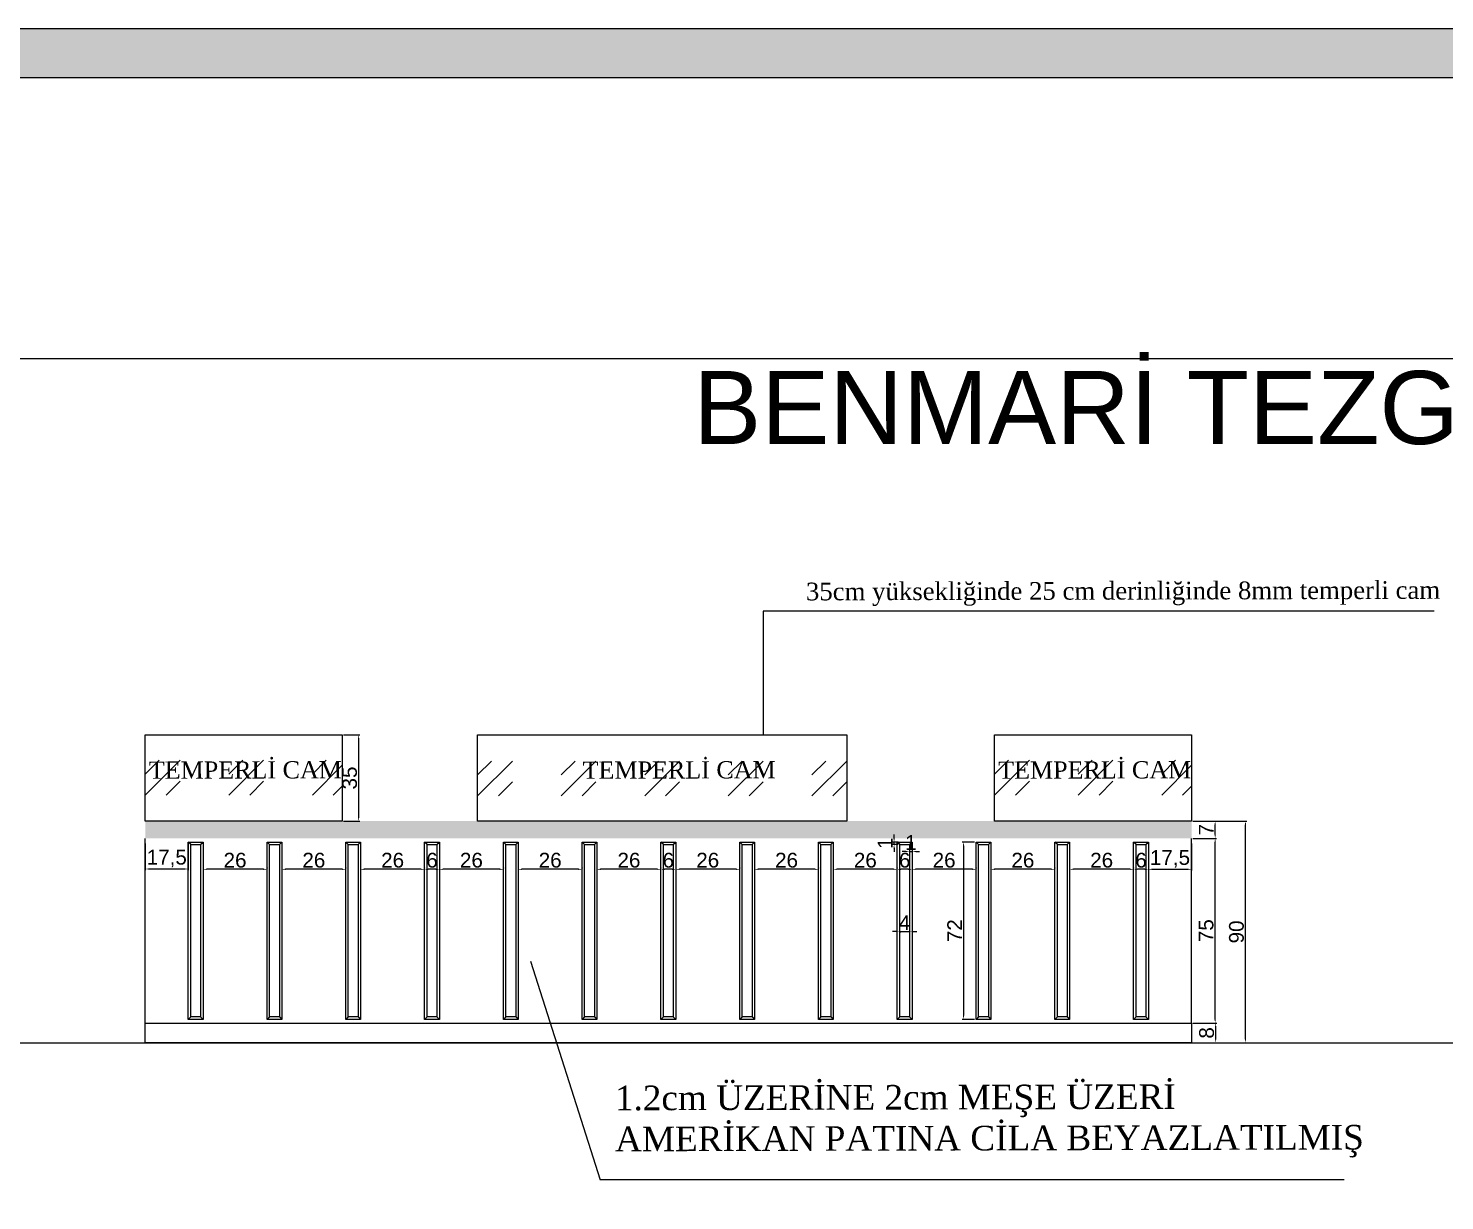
# Model space of a CAD drawing. Header units: millimetres. Extents: x 1287 to 21021, y -1522 to 4173.
# Drawn here: x 4651 to 5227, y 3584 to 4060 of the extents above; entities that cross this region are included whole.
import ezdxf

# ---------------------------------------------------------------- set-up
doc = ezdxf.new("R2010")
doc.units = ezdxf.units.MM
doc.layers.add('LAMBRİ', color=105, linetype='Continuous', lineweight=25)
doc.layers.add('ÖLÇÜ', color=40, linetype='Continuous', lineweight=5)
doc.layers.add('YAZI', color=7, linetype='Continuous', lineweight=20, true_color=0xd27070)
doc.layers.add('Yazı', color=7, linetype='Continuous')
doc.styles.add('OLCU', font='arial.ttf')
doc.styles.get("Standard").update_dxf_attribs({"font": 'arial.ttf'})
doc.dimstyles.new('ISO-25', dxfattribs={"dimtxt": 2.5, "dimasz": 2.5, "dimexe": 1.25, "dimexo": 0.625, "dimtad": 1, "dimtxsty": 'Standard', "dimcen": 2.5, "dimadec": 0, "dimazin": 0, "dimtfac": 1, "dimtmove": 0, "dimatfit": 3, "dimfxl": 1, "dimarcsym": 0})

# ---------------------------------------------------------------- blocks, each defined once
blk = doc.blocks.new('A$C3C30A8A4')
at = {"layer": 'LAMBRİ', "lineweight": 5}
for p, q in [((1, 71), (0, 72)), ((5, 71), (6, 72)), ((1, 1), (0, 0)), ((5, 1), (6, 0))]:
    blk.add_line(p, q, dxfattribs=at)
for points in [[(0, 72), (6, 72), (6, 0), (0, 0)], [(1, 71), (5, 71), (5, 1), (1, 1)]]:
    blk.add_lwpolyline(points, close=True, dxfattribs=at)
blk = doc.blocks.new('*D295')
at = {"layer": 'Defpoints', "color": 0, "transparency": 16777216}
for p in [(5100.46, 3718.18), (5100.46, 3718.18), (5106.46, 3718.18)]:
    blk.add_point(p, dxfattribs=at)
at = {"layer": 'ÖLÇÜ', "color": 0, "lineweight": -2, "transparency": 16777216}
for p, q in [((5100.46, 3718.78), (5100.46, 3718.68)), ((5104.96, 3718.18), (5101.96, 3718.18)), ((5106.46, 3718.78), (5106.46, 3718.68))]:
    blk.add_line(p, q, dxfattribs=at)
at = {"layer": 'ÖLÇÜ', "color": 0, "transparency": 16777216}
for points in [[(5101.96, 3718.43), (5101.96, 3717.93), (5100.46, 3718.18)], [(5104.96, 3718.43), (5104.96, 3717.93), (5106.46, 3718.18)]]:
    blk.add_solid(points, dxfattribs=at)
at = {"layer": 'ÖLÇÜ', "color": 0, "lineweight": 0, "transparency": 16777216, "insert": (5103.46, 3721.84), "char_height": 6, "attachment_point": 5}
blk.add_mtext('6', dxfattribs=at)
blk = doc.blocks.new('*D296')
at = {"layer": 'Defpoints', "color": 0, "transparency": 16777216}
for p in [(5074.46, 3718.18), (5074.46, 3718.18), (5100.46, 3718.18)]:
    blk.add_point(p, dxfattribs=at)
at = {"layer": 'ÖLÇÜ', "color": 0, "lineweight": -2, "transparency": 16777216}
for p, q in [((5074.46, 3718.78), (5074.46, 3718.68)), ((5098.96, 3718.18), (5075.96, 3718.18)), ((5100.46, 3718.78), (5100.46, 3718.68))]:
    blk.add_line(p, q, dxfattribs=at)
at = {"layer": 'ÖLÇÜ', "color": 0, "transparency": 16777216}
for points in [[(5075.96, 3718.43), (5075.96, 3717.93), (5074.46, 3718.18)], [(5098.96, 3718.43), (5098.96, 3717.93), (5100.46, 3718.18)]]:
    blk.add_solid(points, dxfattribs=at)
at = {"layer": 'ÖLÇÜ', "color": 0, "lineweight": 0, "transparency": 16777216, "insert": (5087.46, 3721.84), "char_height": 6, "attachment_point": 5}
blk.add_mtext('26', dxfattribs=at)
blk = doc.blocks.new('*D297')
at = {"layer": 'Defpoints', "color": 0, "transparency": 16777216}
for p in [(5042.46, 3718.18), (5042.46, 3718.18), (5068.46, 3718.18)]:
    blk.add_point(p, dxfattribs=at)
at = {"layer": 'ÖLÇÜ', "color": 0, "lineweight": -2, "transparency": 16777216}
for p, q in [((5042.46, 3718.78), (5042.46, 3718.68)), ((5066.96, 3718.18), (5043.96, 3718.18)), ((5068.46, 3718.78), (5068.46, 3718.68))]:
    blk.add_line(p, q, dxfattribs=at)
at = {"layer": 'ÖLÇÜ', "color": 0, "transparency": 16777216}
for points in [[(5043.96, 3718.43), (5043.96, 3717.93), (5042.46, 3718.18)], [(5066.96, 3718.43), (5066.96, 3717.93), (5068.46, 3718.18)]]:
    blk.add_solid(points, dxfattribs=at)
at = {"layer": 'ÖLÇÜ', "color": 0, "lineweight": 0, "transparency": 16777216, "insert": (5055.46, 3721.84), "char_height": 6, "attachment_point": 5}
blk.add_mtext('26', dxfattribs=at)
blk = doc.blocks.new('*D298')
at = {"layer": 'Defpoints', "color": 0, "transparency": 16777216}
for p in [(5010.45, 3718.18), (5010.45, 3718.18), (5036.46, 3718.18)]:
    blk.add_point(p, dxfattribs=at)
at = {"layer": 'ÖLÇÜ', "color": 0, "lineweight": -2, "transparency": 16777216}
for p, q in [((5010.45, 3718.78), (5010.45, 3718.68)), ((5034.96, 3718.18), (5011.95, 3718.18)), ((5036.46, 3718.78), (5036.46, 3718.68))]:
    blk.add_line(p, q, dxfattribs=at)
at = {"layer": 'ÖLÇÜ', "color": 0, "transparency": 16777216}
for points in [[(5011.95, 3718.43), (5011.95, 3717.93), (5010.45, 3718.18)], [(5034.96, 3718.43), (5034.96, 3717.93), (5036.46, 3718.18)]]:
    blk.add_solid(points, dxfattribs=at)
at = {"layer": 'ÖLÇÜ', "color": 0, "lineweight": 0, "transparency": 16777216, "insert": (5023.46, 3721.84), "char_height": 6, "attachment_point": 5}
blk.add_mtext('26', dxfattribs=at)
blk = doc.blocks.new('*D299')
at = {"layer": 'Defpoints', "color": 0, "transparency": 16777216}
for p in [(5004.45, 3718.18), (5004.45, 3718.18), (5010.45, 3718.18)]:
    blk.add_point(p, dxfattribs=at)
at = {"layer": 'ÖLÇÜ', "color": 0, "lineweight": -2, "transparency": 16777216}
for p, q in [((5004.45, 3718.78), (5004.45, 3718.68)), ((5008.95, 3718.18), (5005.95, 3718.18)), ((5010.45, 3718.78), (5010.45, 3718.68))]:
    blk.add_line(p, q, dxfattribs=at)
at = {"layer": 'ÖLÇÜ', "color": 0, "transparency": 16777216}
for points in [[(5005.95, 3718.43), (5005.95, 3717.93), (5004.45, 3718.18)], [(5008.95, 3718.43), (5008.95, 3717.93), (5010.45, 3718.18)]]:
    blk.add_solid(points, dxfattribs=at)
at = {"layer": 'ÖLÇÜ', "color": 0, "lineweight": 0, "transparency": 16777216, "insert": (5007.45, 3721.84), "char_height": 6, "attachment_point": 5}
blk.add_mtext('6', dxfattribs=at)
blk = doc.blocks.new('*D300')
at = {"layer": 'Defpoints', "color": 0, "transparency": 16777216}
for p in [(4978.46, 3718.18), (4978.46, 3718.18), (5004.45, 3718.18)]:
    blk.add_point(p, dxfattribs=at)
at = {"layer": 'ÖLÇÜ', "color": 0, "lineweight": -2, "transparency": 16777216}
for p, q in [((4978.46, 3718.78), (4978.46, 3718.68)), ((5002.95, 3718.18), (4979.96, 3718.18)), ((5004.45, 3718.78), (5004.45, 3718.68))]:
    blk.add_line(p, q, dxfattribs=at)
at = {"layer": 'ÖLÇÜ', "color": 0, "transparency": 16777216}
for points in [[(4979.96, 3718.43), (4979.96, 3717.93), (4978.46, 3718.18)], [(5002.95, 3718.43), (5002.95, 3717.93), (5004.45, 3718.18)]]:
    blk.add_solid(points, dxfattribs=at)
at = {"layer": 'ÖLÇÜ', "color": 0, "lineweight": 0, "transparency": 16777216, "insert": (4991.46, 3721.84), "char_height": 6, "attachment_point": 5}
blk.add_mtext('26', dxfattribs=at)
blk = doc.blocks.new('*D301')
at = {"layer": 'Defpoints', "color": 0, "transparency": 16777216}
for p in [(4946.46, 3718.18), (4946.46, 3718.18), (4972.46, 3718.18)]:
    blk.add_point(p, dxfattribs=at)
at = {"layer": 'ÖLÇÜ', "color": 0, "lineweight": -2, "transparency": 16777216}
for p, q in [((4946.46, 3718.78), (4946.46, 3718.68)), ((4970.96, 3718.18), (4947.96, 3718.18)), ((4972.46, 3718.78), (4972.46, 3718.68))]:
    blk.add_line(p, q, dxfattribs=at)
at = {"layer": 'ÖLÇÜ', "color": 0, "transparency": 16777216}
for points in [[(4947.96, 3718.43), (4947.96, 3717.93), (4946.46, 3718.18)], [(4970.96, 3718.43), (4970.96, 3717.93), (4972.46, 3718.18)]]:
    blk.add_solid(points, dxfattribs=at)
at = {"layer": 'ÖLÇÜ', "color": 0, "lineweight": 0, "transparency": 16777216, "insert": (4959.46, 3721.84), "char_height": 6, "attachment_point": 5}
blk.add_mtext('26', dxfattribs=at)
blk = doc.blocks.new('*D302')
at = {"layer": 'Defpoints', "color": 0, "transparency": 16777216}
for p in [(4914.45, 3718.18), (4914.45, 3718.18), (4940.46, 3718.18)]:
    blk.add_point(p, dxfattribs=at)
at = {"layer": 'ÖLÇÜ', "color": 0, "lineweight": -2, "transparency": 16777216}
for p, q in [((4914.45, 3718.78), (4914.45, 3718.68)), ((4938.96, 3718.18), (4915.95, 3718.18)), ((4940.46, 3718.78), (4940.46, 3718.68))]:
    blk.add_line(p, q, dxfattribs=at)
at = {"layer": 'ÖLÇÜ', "color": 0, "transparency": 16777216}
for points in [[(4915.95, 3718.43), (4915.95, 3717.93), (4914.45, 3718.18)], [(4938.96, 3718.43), (4938.96, 3717.93), (4940.46, 3718.18)]]:
    blk.add_solid(points, dxfattribs=at)
at = {"layer": 'ÖLÇÜ', "color": 0, "lineweight": 0, "transparency": 16777216, "insert": (4927.45, 3721.84), "char_height": 6, "attachment_point": 5}
blk.add_mtext('26', dxfattribs=at)
blk = doc.blocks.new('*D303')
at = {"layer": 'Defpoints', "color": 0, "transparency": 16777216}
for p in [(4908.45, 3718.18), (4908.45, 3718.18), (4914.45, 3718.18)]:
    blk.add_point(p, dxfattribs=at)
at = {"layer": 'ÖLÇÜ', "color": 0, "lineweight": -2, "transparency": 16777216}
for p, q in [((4908.45, 3718.78), (4908.45, 3718.68)), ((4912.95, 3718.18), (4909.95, 3718.18)), ((4914.45, 3718.78), (4914.45, 3718.68))]:
    blk.add_line(p, q, dxfattribs=at)
at = {"layer": 'ÖLÇÜ', "color": 0, "transparency": 16777216}
for points in [[(4909.95, 3718.43), (4909.95, 3717.93), (4908.45, 3718.18)], [(4912.95, 3718.43), (4912.95, 3717.93), (4914.45, 3718.18)]]:
    blk.add_solid(points, dxfattribs=at)
at = {"layer": 'ÖLÇÜ', "color": 0, "lineweight": 0, "transparency": 16777216, "insert": (4911.45, 3721.84), "char_height": 6, "attachment_point": 5}
blk.add_mtext('6', dxfattribs=at)
blk = doc.blocks.new('*D304')
at = {"layer": 'Defpoints', "color": 0, "transparency": 16777216}
for p in [(4882.45, 3718.18), (4882.45, 3718.18), (4908.45, 3718.18)]:
    blk.add_point(p, dxfattribs=at)
at = {"layer": 'ÖLÇÜ', "color": 0, "lineweight": -2, "transparency": 16777216}
for p, q in [((4882.45, 3718.78), (4882.45, 3718.68)), ((4906.95, 3718.18), (4883.95, 3718.18)), ((4908.45, 3718.78), (4908.45, 3718.68))]:
    blk.add_line(p, q, dxfattribs=at)
at = {"layer": 'ÖLÇÜ', "color": 0, "transparency": 16777216}
for points in [[(4883.95, 3718.43), (4883.95, 3717.93), (4882.45, 3718.18)], [(4906.95, 3718.43), (4906.95, 3717.93), (4908.45, 3718.18)]]:
    blk.add_solid(points, dxfattribs=at)
at = {"layer": 'ÖLÇÜ', "color": 0, "lineweight": 0, "transparency": 16777216, "insert": (4895.45, 3721.84), "char_height": 6, "attachment_point": 5}
blk.add_mtext('26', dxfattribs=at)
blk = doc.blocks.new('*D305')
at = {"layer": 'Defpoints', "color": 0, "transparency": 16777216}
for p in [(4850.45, 3718.18), (4850.45, 3718.18), (4876.45, 3718.18)]:
    blk.add_point(p, dxfattribs=at)
at = {"layer": 'ÖLÇÜ', "color": 0, "lineweight": -2, "transparency": 16777216}
for p, q in [((4850.45, 3718.78), (4850.45, 3718.68)), ((4874.95, 3718.18), (4851.95, 3718.18)), ((4876.45, 3718.78), (4876.45, 3718.68))]:
    blk.add_line(p, q, dxfattribs=at)
at = {"layer": 'ÖLÇÜ', "color": 0, "transparency": 16777216}
for points in [[(4851.95, 3718.43), (4851.95, 3717.93), (4850.45, 3718.18)], [(4874.95, 3718.43), (4874.95, 3717.93), (4876.45, 3718.18)]]:
    blk.add_solid(points, dxfattribs=at)
at = {"layer": 'ÖLÇÜ', "color": 0, "lineweight": 0, "transparency": 16777216, "insert": (4863.45, 3721.84), "char_height": 6, "attachment_point": 5}
blk.add_mtext('26', dxfattribs=at)
blk = doc.blocks.new('*D306')
at = {"layer": 'Defpoints', "color": 0, "transparency": 16777216}
for p in [(4818.45, 3718.18), (4818.45, 3718.18), (4844.45, 3718.18)]:
    blk.add_point(p, dxfattribs=at)
at = {"layer": 'ÖLÇÜ', "color": 0, "lineweight": -2, "transparency": 16777216}
for p, q in [((4818.45, 3718.78), (4818.45, 3718.68)), ((4842.95, 3718.18), (4819.95, 3718.18)), ((4844.45, 3718.78), (4844.45, 3718.68))]:
    blk.add_line(p, q, dxfattribs=at)
at = {"layer": 'ÖLÇÜ', "color": 0, "transparency": 16777216}
for points in [[(4819.95, 3718.43), (4819.95, 3717.93), (4818.45, 3718.18)], [(4842.95, 3718.43), (4842.95, 3717.93), (4844.45, 3718.18)]]:
    blk.add_solid(points, dxfattribs=at)
at = {"layer": 'ÖLÇÜ', "color": 0, "lineweight": 0, "transparency": 16777216, "insert": (4831.45, 3721.84), "char_height": 6, "attachment_point": 5}
blk.add_mtext('26', dxfattribs=at)
blk = doc.blocks.new('*D307')
at = {"layer": 'Defpoints', "color": 0, "transparency": 16777216}
for p in [(4812.45, 3718.18), (4812.45, 3718.18), (4818.45, 3718.18)]:
    blk.add_point(p, dxfattribs=at)
at = {"layer": 'ÖLÇÜ', "color": 0, "lineweight": -2, "transparency": 16777216}
for p, q in [((4812.45, 3718.78), (4812.45, 3718.68)), ((4816.95, 3718.18), (4813.95, 3718.18)), ((4818.45, 3718.78), (4818.45, 3718.68))]:
    blk.add_line(p, q, dxfattribs=at)
at = {"layer": 'ÖLÇÜ', "color": 0, "transparency": 16777216}
for points in [[(4813.95, 3718.43), (4813.95, 3717.93), (4812.45, 3718.18)], [(4816.95, 3718.43), (4816.95, 3717.93), (4818.45, 3718.18)]]:
    blk.add_solid(points, dxfattribs=at)
at = {"layer": 'ÖLÇÜ', "color": 0, "lineweight": 0, "transparency": 16777216, "insert": (4815.45, 3721.84), "char_height": 6, "attachment_point": 5}
blk.add_mtext('6', dxfattribs=at)
blk = doc.blocks.new('*D308')
at = {"layer": 'Defpoints', "color": 0, "transparency": 16777216}
for p in [(4786.45, 3718.18), (4786.45, 3718.18), (4812.45, 3718.18)]:
    blk.add_point(p, dxfattribs=at)
at = {"layer": 'ÖLÇÜ', "color": 0, "lineweight": -2, "transparency": 16777216}
for p, q in [((4786.45, 3718.78), (4786.45, 3718.68)), ((4810.95, 3718.18), (4787.95, 3718.18)), ((4812.45, 3718.78), (4812.45, 3718.68))]:
    blk.add_line(p, q, dxfattribs=at)
at = {"layer": 'ÖLÇÜ', "color": 0, "transparency": 16777216}
for points in [[(4787.95, 3718.43), (4787.95, 3717.93), (4786.45, 3718.18)], [(4810.95, 3718.43), (4810.95, 3717.93), (4812.45, 3718.18)]]:
    blk.add_solid(points, dxfattribs=at)
at = {"layer": 'ÖLÇÜ', "color": 0, "lineweight": 0, "transparency": 16777216, "insert": (4799.45, 3721.84), "char_height": 6, "attachment_point": 5}
blk.add_mtext('26', dxfattribs=at)
blk = doc.blocks.new('*D309')
at = {"layer": 'Defpoints', "color": 0, "transparency": 16777216}
for p in [(4754.45, 3718.18), (4754.45, 3718.18), (4780.45, 3718.18)]:
    blk.add_point(p, dxfattribs=at)
at = {"layer": 'ÖLÇÜ', "color": 0, "lineweight": -2, "transparency": 16777216}
for p, q in [((4754.45, 3718.78), (4754.45, 3718.68)), ((4778.95, 3718.18), (4755.95, 3718.18)), ((4780.45, 3718.78), (4780.45, 3718.68))]:
    blk.add_line(p, q, dxfattribs=at)
at = {"layer": 'ÖLÇÜ', "color": 0, "transparency": 16777216}
for points in [[(4755.95, 3718.43), (4755.95, 3717.93), (4754.45, 3718.18)], [(4778.95, 3718.43), (4778.95, 3717.93), (4780.45, 3718.18)]]:
    blk.add_solid(points, dxfattribs=at)
at = {"layer": 'ÖLÇÜ', "color": 0, "lineweight": 0, "transparency": 16777216, "insert": (4767.45, 3721.84), "char_height": 6, "attachment_point": 5}
blk.add_mtext('26', dxfattribs=at)
blk = doc.blocks.new('*D310')
at = {"layer": 'Defpoints', "color": 0, "transparency": 16777216}
for p in [(4722.45, 3718.18), (4722.45, 3718.18), (4748.45, 3718.18)]:
    blk.add_point(p, dxfattribs=at)
at = {"layer": 'ÖLÇÜ', "color": 0, "lineweight": -2, "transparency": 16777216}
for p, q in [((4722.45, 3718.78), (4722.45, 3718.68)), ((4746.95, 3718.18), (4723.95, 3718.18)), ((4748.45, 3718.78), (4748.45, 3718.68))]:
    blk.add_line(p, q, dxfattribs=at)
at = {"layer": 'ÖLÇÜ', "color": 0, "transparency": 16777216}
for points in [[(4723.95, 3718.43), (4723.95, 3717.93), (4722.45, 3718.18)], [(4746.95, 3718.43), (4746.95, 3717.93), (4748.45, 3718.18)]]:
    blk.add_solid(points, dxfattribs=at)
at = {"layer": 'ÖLÇÜ', "color": 0, "lineweight": 0, "transparency": 16777216, "insert": (4735.45, 3721.84), "char_height": 6, "attachment_point": 5}
blk.add_mtext('26', dxfattribs=at)
blk = doc.blocks.new('*D311')
at = {"layer": 'Defpoints', "color": 0, "transparency": 16777216}
for p in [(5106.46, 3729.25), (5123.96, 3729.25), (5123.96, 3718.18)]:
    blk.add_point(p, dxfattribs=at)
at = {"layer": 'ÖLÇÜ', "color": 0, "lineweight": -2, "transparency": 16777216}
for p, q in [((5106.46, 3728.65), (5106.46, 3717.68)), ((5123.96, 3728.65), (5123.96, 3717.68)), ((5107.96, 3718.18), (5122.46, 3718.18))]:
    blk.add_line(p, q, dxfattribs=at)
at = {"layer": 'ÖLÇÜ', "color": 0, "transparency": 16777216}
for points in [[(5107.96, 3718.43), (5107.96, 3717.93), (5106.46, 3718.18)], [(5122.46, 3718.43), (5122.46, 3717.93), (5123.96, 3718.18)]]:
    blk.add_solid(points, dxfattribs=at)
at = {"layer": 'ÖLÇÜ', "color": 0, "lineweight": 0, "transparency": 16777216, "insert": (5115.21, 3722.41), "char_height": 6, "attachment_point": 5}
blk.add_mtext('17,5', dxfattribs=at)
blk = doc.blocks.new('*D312')
at = {"layer": 'Defpoints', "color": 0, "transparency": 16777216}
for p in [(4698.96, 3729.25), (4716.45, 3729.25), (4698.96, 3718.3)]:
    blk.add_point(p, dxfattribs=at)
at = {"layer": 'ÖLÇÜ', "color": 0, "lineweight": -2, "transparency": 16777216}
for p, q in [((4698.96, 3728.65), (4698.96, 3717.8)), ((4716.45, 3728.65), (4716.45, 3717.8)), ((4714.95, 3718.3), (4700.46, 3718.3))]:
    blk.add_line(p, q, dxfattribs=at)
at = {"layer": 'ÖLÇÜ', "color": 0, "transparency": 16777216}
for points in [[(4700.46, 3718.55), (4700.46, 3718.05), (4698.96, 3718.3)], [(4714.95, 3718.55), (4714.95, 3718.05), (4716.45, 3718.3)]]:
    blk.add_solid(points, dxfattribs=at)
at = {"layer": 'ÖLÇÜ', "color": 0, "lineweight": 0, "transparency": 16777216, "insert": (4707.7, 3722.54), "char_height": 6, "attachment_point": 5}
blk.add_mtext('17,5', dxfattribs=at)
blk = doc.blocks.new('*D294')
at = {"layer": 'Defpoints', "color": 0, "transparency": 16777216}
for p in [(4778.96, 3772.75), (4778.96, 3737.75), (4785.65, 3737.75)]:
    blk.add_point(p, dxfattribs=at)
at = {"layer": 'ÖLÇÜ', "color": 0, "lineweight": -2, "transparency": 16777216}
for p, q in [((4779.56, 3772.75), (4786.15, 3772.75)), ((4785.65, 3771.25), (4785.65, 3739.25)), ((4779.56, 3737.75), (4786.15, 3737.75))]:
    blk.add_line(p, q, dxfattribs=at)
at = {"layer": 'ÖLÇÜ', "color": 0, "transparency": 16777216}
for points in [[(4785.4, 3771.25), (4785.9, 3771.25), (4785.65, 3772.75)], [(4785.4, 3739.25), (4785.9, 3739.25), (4785.65, 3737.75)]]:
    blk.add_solid(points, dxfattribs=at)
at = {"layer": 'ÖLÇÜ', "color": 0, "lineweight": 0, "transparency": 16777216, "insert": (4781.99, 3755.25), "char_height": 6, "attachment_point": 5, "rotation": 90}
blk.add_mtext('35', dxfattribs=at)
blk = doc.blocks.new('*D314')
at = {"layer": 'Defpoints', "color": 0, "transparency": 16777216}
for p in [(5005.45, 3693.25), (5009.45, 3693.25), (5009.45, 3692.92)]:
    blk.add_point(p, dxfattribs=at)
at = {"layer": 'ÖLÇÜ', "color": 0, "lineweight": -2, "transparency": 16777216}
for p, q in [((5003.95, 3692.92), (5002.45, 3692.92)), ((5005.45, 3692.92), (5009.45, 3692.92)), ((5005.45, 3692.65), (5005.45, 3692.42)), ((5009.45, 3692.65), (5009.45, 3692.42)), ((5010.95, 3692.92), (5012.45, 3692.92))]:
    blk.add_line(p, q, dxfattribs=at)
at = {"layer": 'ÖLÇÜ', "color": 0, "transparency": 16777216}
for points in [[(5003.95, 3693.17), (5003.95, 3692.67), (5005.45, 3692.92)], [(5010.95, 3693.17), (5010.95, 3692.67), (5009.45, 3692.92)]]:
    blk.add_solid(points, dxfattribs=at)
at = {"layer": 'ÖLÇÜ', "color": 0, "lineweight": 0, "transparency": 16777216, "insert": (5007.45, 3696.55), "char_height": 6, "attachment_point": 5}
blk.add_mtext('4', dxfattribs=at)
blk = doc.blocks.new('*D315')
at = {"layer": 'Defpoints', "color": 0, "transparency": 16777216}
for p in [(5003.14, 3729.25), (5005.45, 3729.25), (5005.45, 3728.25)]:
    blk.add_point(p, dxfattribs=at)
at = {"layer": 'ÖLÇÜ', "color": 0, "lineweight": -2, "transparency": 16777216}
for p, q in [((5004.85, 3729.25), (5002.64, 3729.25)), ((5004.85, 3728.25), (5002.64, 3728.25)), ((5003.14, 3730.75), (5003.14, 3732.25)), ((5003.14, 3728.25), (5003.14, 3729.25)), ((5003.14, 3726.75), (5003.14, 3725.25))]:
    blk.add_line(p, q, dxfattribs=at)
at = {"layer": 'ÖLÇÜ', "color": 0, "transparency": 16777216}
for points in [[(5002.89, 3730.75), (5003.39, 3730.75), (5003.14, 3729.25)], [(5002.89, 3726.75), (5003.39, 3726.75), (5003.14, 3728.25)]]:
    blk.add_solid(points, dxfattribs=at)
at = {"layer": 'ÖLÇÜ', "color": 0, "lineweight": 0, "transparency": 16777216, "insert": (4999.51, 3728.75), "char_height": 6, "attachment_point": 5, "rotation": 90}
blk.add_mtext('1', dxfattribs=at)
blk = doc.blocks.new('*D316')
at = {"layer": 'Defpoints', "color": 0, "transparency": 16777216}
for p in [(5009.45, 3728.25), (5010.45, 3728.25), (5010.45, 3725.44)]:
    blk.add_point(p, dxfattribs=at)
at = {"layer": 'ÖLÇÜ', "color": 0, "lineweight": -2, "transparency": 16777216}
for p, q in [((5007.95, 3725.44), (5006.45, 3725.44)), ((5009.45, 3727.65), (5009.45, 3724.94)), ((5009.45, 3725.44), (5010.45, 3725.44)), ((5010.45, 3727.65), (5010.45, 3724.94)), ((5011.95, 3725.44), (5013.45, 3725.44))]:
    blk.add_line(p, q, dxfattribs=at)
at = {"layer": 'ÖLÇÜ', "color": 0, "transparency": 16777216}
for points in [[(5007.95, 3725.69), (5007.95, 3725.19), (5009.45, 3725.44)], [(5011.95, 3725.69), (5011.95, 3725.19), (5010.45, 3725.44)]]:
    blk.add_solid(points, dxfattribs=at)
at = {"layer": 'ÖLÇÜ', "color": 0, "lineweight": 0, "transparency": 16777216, "insert": (5009.95, 3729.07), "char_height": 6, "attachment_point": 5}
blk.add_mtext('1', dxfattribs=at)
blk = doc.blocks.new('*D317')
at = {"layer": 'Defpoints', "color": 0, "transparency": 16777216}
for p in [(5036.46, 3729.25), (5031.36, 3657.25), (5036.46, 3657.25)]:
    blk.add_point(p, dxfattribs=at)
at = {"layer": 'ÖLÇÜ', "color": 0, "lineweight": -2, "transparency": 16777216}
for p, q in [((5035.86, 3729.25), (5030.86, 3729.25)), ((5031.36, 3727.75), (5031.36, 3658.75)), ((5035.86, 3657.25), (5030.86, 3657.25))]:
    blk.add_line(p, q, dxfattribs=at)
at = {"layer": 'ÖLÇÜ', "color": 0, "transparency": 16777216}
for points in [[(5031.11, 3727.75), (5031.61, 3727.75), (5031.36, 3729.25)], [(5031.11, 3658.75), (5031.61, 3658.75), (5031.36, 3657.25)]]:
    blk.add_solid(points, dxfattribs=at)
at = {"layer": 'ÖLÇÜ', "color": 0, "lineweight": 0, "transparency": 16777216, "insert": (5027.74, 3693.25), "char_height": 6, "attachment_point": 5, "rotation": 90}
blk.add_mtext('72', dxfattribs=at)
blk = doc.blocks.new('*D318')
at = {"layer": 'Defpoints', "color": 0, "transparency": 16777216}
for p in [(5123.96, 3737.75), (5133.56, 3737.75), (5123.96, 3730.75)]:
    blk.add_point(p, dxfattribs=at)
at = {"layer": 'ÖLÇÜ', "color": 0, "lineweight": -2, "transparency": 16777216}
for p, q in [((5124.56, 3737.75), (5134.06, 3737.75)), ((5133.56, 3732.25), (5133.56, 3736.25)), ((5124.56, 3730.75), (5134.06, 3730.75))]:
    blk.add_line(p, q, dxfattribs=at)
at = {"layer": 'ÖLÇÜ', "color": 0, "transparency": 16777216}
for points in [[(5133.31, 3736.25), (5133.81, 3736.25), (5133.56, 3737.75)], [(5133.31, 3732.25), (5133.81, 3732.25), (5133.56, 3730.75)]]:
    blk.add_solid(points, dxfattribs=at)
at = {"layer": 'ÖLÇÜ', "color": 0, "lineweight": 0, "transparency": 16777216, "insert": (5129.94, 3734.25), "char_height": 6, "attachment_point": 5, "rotation": 90}
blk.add_mtext('7', dxfattribs=at)
blk = doc.blocks.new('*D319')
at = {"layer": 'Defpoints', "color": 0, "transparency": 16777216}
for p in [(5123.96, 3730.75), (5133.56, 3730.75), (5123.96, 3655.75)]:
    blk.add_point(p, dxfattribs=at)
at = {"layer": 'ÖLÇÜ', "color": 0, "lineweight": -2, "transparency": 16777216}
for p, q in [((5124.56, 3730.75), (5134.06, 3730.75)), ((5133.56, 3657.25), (5133.56, 3729.25)), ((5124.56, 3655.75), (5134.06, 3655.75))]:
    blk.add_line(p, q, dxfattribs=at)
at = {"layer": 'ÖLÇÜ', "color": 0, "transparency": 16777216}
for points in [[(5133.31, 3729.25), (5133.81, 3729.25), (5133.56, 3730.75)], [(5133.31, 3657.25), (5133.81, 3657.25), (5133.56, 3655.75)]]:
    blk.add_solid(points, dxfattribs=at)
at = {"layer": 'ÖLÇÜ', "color": 0, "lineweight": 0, "transparency": 16777216, "insert": (5129.89, 3693.25), "char_height": 6, "attachment_point": 5, "rotation": 90}
blk.add_mtext('75', dxfattribs=at)
blk = doc.blocks.new('*D320')
at = {"layer": 'Defpoints', "color": 0, "transparency": 16777216}
for p in [(5123.96, 3655.75), (5133.77, 3655.75), (5123.96, 3647.75)]:
    blk.add_point(p, dxfattribs=at)
at = {"layer": 'ÖLÇÜ', "color": 0, "lineweight": -2, "transparency": 16777216}
for p, q in [((5124.56, 3655.75), (5134.27, 3655.75)), ((5133.77, 3649.25), (5133.77, 3654.25)), ((5124.56, 3647.75), (5134.27, 3647.75))]:
    blk.add_line(p, q, dxfattribs=at)
at = {"layer": 'ÖLÇÜ', "color": 0, "transparency": 16777216}
for points in [[(5133.52, 3654.25), (5134.02, 3654.25), (5133.77, 3655.75)], [(5133.52, 3649.25), (5134.02, 3649.25), (5133.77, 3647.75)]]:
    blk.add_solid(points, dxfattribs=at)
at = {"layer": 'ÖLÇÜ', "color": 0, "lineweight": 0, "transparency": 16777216, "insert": (5130.1, 3651.75), "char_height": 6, "attachment_point": 5, "rotation": 90}
blk.add_mtext('8', dxfattribs=at)
blk = doc.blocks.new('*D321')
at = {"layer": 'Defpoints', "color": 0, "transparency": 16777216}
for p in [(5123.96, 3737.75), (5145.89, 3737.75), (5123.96, 3647.75)]:
    blk.add_point(p, dxfattribs=at)
at = {"layer": 'ÖLÇÜ', "color": 0, "lineweight": -2, "transparency": 16777216}
for p, q in [((5124.56, 3737.75), (5146.39, 3737.75)), ((5145.89, 3649.25), (5145.89, 3736.25)), ((5124.56, 3647.75), (5146.39, 3647.75))]:
    blk.add_line(p, q, dxfattribs=at)
at = {"layer": 'ÖLÇÜ', "color": 0, "transparency": 16777216}
for points in [[(5145.64, 3736.25), (5146.14, 3736.25), (5145.89, 3737.75)], [(5145.64, 3649.25), (5146.14, 3649.25), (5145.89, 3647.75)]]:
    blk.add_solid(points, dxfattribs=at)
at = {"layer": 'ÖLÇÜ', "color": 0, "lineweight": 0, "transparency": 16777216, "insert": (5142.23, 3692.75), "char_height": 6, "attachment_point": 5, "rotation": 90}
blk.add_mtext('90', dxfattribs=at)

msp = doc.modelspace()

# ---------------------------------------------------------------- hatches: boundary and pattern name
h = msp.add_hatch(color=256)
h.dxf.hatch_style = 1
h.paths.add_polyline_path([(5942.638, 584.53), (5942.638, 4059.675), (1286.5, 4059.675), (1286.5, 584.53)])
h.paths.add_polyline_path([(1306.5, 604.53), (1306.5, 4039.675), (5922.638, 4039.675), (5922.638, 604.53)], flags=16)
h.paths.add_polyline_path([(1863.755, 778.27), (1864.529, 3865.935), (1879.919, 3865.935), (1879.145, 778.27)], flags=0)
h.paths.add_polyline_path([(1359.5, 1487.424), (1359.498, 1502.885), (1812.22, 1502.885), (1812.22, 1487.495)], flags=0)
h.paths.add_polyline_path([(1424.14, 1558.408), (1424.14, 1881.292), (1527.463, 1881.292), (1527.463, 1558.408)], flags=0)
h.paths.add_polyline_path([(1415.53, 1891.8), (1381.089, 1891.8), (1398.31, 1921.935)], flags=0)
h.paths.add_polyline_path([(1359.498, 1969.703), (1359.5, 1985.164), (1812.22, 1985.093), (1812.22, 1969.703)], flags=0)
h.paths.add_polyline_path([(1359.383, 2302.178), (1359.386, 2317.639), (1812.106, 2317.568), (1812.106, 2302.178)], flags=0)
h.paths.add_polyline_path([(1359.419, 2537.898), (1359.421, 2553.359), (1812.141, 2553.288), (1812.141, 2537.898)], flags=0)
h.paths.add_polyline_path([(1359.454, 2763.088), (1359.456, 2778.549), (1812.176, 2778.478), (1812.176, 2763.088)], flags=0)
h.paths.add_polyline_path([(1359.498, 2988.278), (1359.5, 3003.739), (1812.22, 3003.668), (1812.22, 2988.278)], flags=0)
h.paths.add_polyline_path([(1359.498, 3269.753), (1359.5, 3285.214), (1812.22, 3285.143), (1812.22, 3269.753)], flags=0)
h.paths.add_polyline_path([(1359.498, 3569.858), (1359.5, 3585.319), (1812.22, 3585.248), (1812.22, 3569.858)], flags=0)
h.paths.add_polyline_path([(1354.825, 797.747), (1849.942, 797.747), (1849.942, 1365.654), (1354.825, 1365.654)], flags=8)
h.paths.add_polyline_path([(1376.632, 1385.998), (1498.599, 1385.998), (1498.599, 1444.419), (1376.632, 1444.419)], flags=8)
h.paths.add_polyline_path([(1426.929, 2022.407), (1763.728, 2022.407), (1763.728, 2188.461), (1426.929, 2188.461)], flags=8)
h.paths.add_polyline_path([(1376.755, 3510.142), (1630.784, 3510.142), (1630.784, 3568.563), (1376.755, 3568.563)], flags=8)
h.paths.add_polyline_path([(1533.884, 1885.056), (1656.424, 1885.056), (1656.424, 1922.23), (1533.884, 1922.23)], flags=8)
h.paths.add_polyline_path([(1440.205, 1884.623), (1513.108, 1884.623), (1513.108, 1921.797), (1440.205, 1921.797)], flags=8)
h.paths.add_polyline_path([(1563.537, 3656.935), (1855.678, 3656.935), (1855.678, 3704.668), (1563.537, 3704.668)], flags=8)
h = msp.add_hatch()
h.set_pattern_fill('GOST_GLASS', color=256, scale=4)
h.set_pattern_definition([(45, (4698.955, 3782.242), (33.941, -4e-15), [20, -28]), (45, (4707.44, 3782.242), (33.941, -4e-15), [8, -40]), (45, (4698.955, 3790.727), (33.941, -4e-15), [8, -40])])
h.paths.add_polyline_path([(4778.955, 3782.242), (4698.955, 3782.242), (4698.955, 3747.242), (4778.955, 3747.242)])
h = msp.add_hatch()
h.set_pattern_fill('GOST_GLASS', color=256, scale=4)
h.set_pattern_definition([(45, (4833.955, 3781.93), (33.941, -4e-15), [20, -28]), (45, (4842.44, 3781.93), (33.941, -4e-15), [8, -40]), (45, (4833.955, 3790.416), (33.941, -4e-15), [8, -40])])
h.paths.add_polyline_path([(4983.955, 3781.93), (4833.955, 3781.93), (4833.955, 3746.93), (4983.955, 3746.93)])
h = msp.add_hatch()
h.set_pattern_fill('GOST_GLASS', color=256, scale=4)
h.set_pattern_definition([(45, (5043.955, 3782.242), (33.941, -4e-15), [20, -28]), (45, (5052.44, 3782.242), (33.941, -4e-15), [8, -40]), (45, (5043.955, 3790.727), (33.941, -4e-15), [8, -40])])
h.paths.add_polyline_path([(5123.955, 3782.242), (5043.955, 3782.242), (5043.955, 3747.242), (5123.955, 3747.242)])
h = msp.add_hatch(color=9)
h.dxf.hatch_style = 1
h.paths.add_polyline_path([(5123.955, 3730.749), (5123.955, 3737.749), (4698.955, 3737.749), (4698.955, 3730.749)])

# ---------------------------------------------------------------- linework, layer by layer
for points in [[(5942.638, 584.53), (1286.5, 584.53), (1286.5, 4059.675), (5942.638, 4059.675)], [(5922.638, 604.53), (1306.5, 604.53), (1306.5, 4039.675), (5922.638, 4039.675)]]:
    msp.add_lwpolyline(points, close=True)
at = {"color": 1}
msp.add_lwpolyline([(5222.502, 3823.066), (4950.012, 3823.066)], dxfattribs=at)
for points in [[(4698.955, 3737.749), (4698.955, 3772.749), (4778.955, 3772.749), (4778.955, 3737.749), (4698.955, 3737.749)], [(4833.955, 3737.749), (4833.955, 3772.749), (4983.955, 3772.749), (4983.955, 3737.749), (4833.955, 3737.749)], [(5043.955, 3737.749), (5043.955, 3772.749), (5123.955, 3772.749), (5123.955, 3737.749), (5043.955, 3737.749)], [(4566.248, 3647.749), (5453.154, 3647.749)]]:
    msp.add_lwpolyline(points)
at = {"layer": 'LAMBRİ'}
for points in [[(4698.955, 3647.749), (4698.955, 3730.749)], [(5123.955, 3655.749), (5123.955, 3730.749)]]:
    msp.add_lwpolyline(points, dxfattribs=at)
at = {"layer": 'LAMBRİ', "lineweight": 9}
msp.add_lwpolyline([(4698.955, 3655.749), (5123.955, 3655.749), (5123.955, 3647.749), (4698.955, 3647.749)], close=True, dxfattribs=at)
at = {"layer": 'Yazı', "color": 1, "lineweight": 0}
for p in [(4855.517, 3680.876), (5186.019, 3592.068)]:
    msp.add_line(p, (4883.783, 3592.068), dxfattribs=at)
msp.add_lwpolyline([(4472.961, 3925.652), (5827.424, 3925.652), (5827.424, 3066.14), (4472.961, 3066.14)], close=True, dxfattribs=at)
msp.add_lwpolyline([(4950.012, 3823.066), (4950.012, 3772.749)], dxfattribs=at)

# ---------------------------------------------------------------- block references
at = {"layer": 'LAMBRİ'}
for p in [(4716.455, 3657.249), (4748.455, 3657.249), (4780.455, 3657.249), (4812.455, 3657.249), (4812.455, 3657.249), (4844.455, 3657.249), (4876.455, 3657.249), (4908.455, 3657.249), (4908.455, 3657.249), (4940.455, 3657.249), (4972.455, 3657.249), (5004.455, 3657.249), (5004.455, 3657.249), (5036.455, 3657.249), (5068.455, 3657.249), (5100.455, 3657.249)]:
    msp.add_blockref('A$C3C30A8A4', p, dxfattribs=at)

# ---------------------------------------------------------------- texts
at = {"layer": 'YAZI', "lineweight": 0, "insert": (4921.516, 3920.543), "char_height": 29.68743, "attachment_point": 1}
msp.add_mtext_dynamic_manual_height_columns('{\\fArial|b0|i0|c162|p34;BENMARİ TEZGAH DETAYI}', width=663.06495, gutter_width=1, heights=[0], dxfattribs=at)
at = {"layer": 'Yazı', "color": 1, "lineweight": 0}
note = msp.add_mtext_dynamic_manual_height_columns('{\\fTimes New Roman|b0|i0|c162|p18;\\C244;35cm yüksekliğinde 25 cm derinliğinde 8mm temperli cam\\P}', width=712.94007, gutter_width=54.485, heights=[11.534, 0], dxfattribs=dict(at, insert=(4967.337, 3834.585), char_height=7.2, attachment_point=1, rotation=0.142342, style='OLCU'))
at = {"layer": 'Yazı', "color": 1, "lineweight": 0, "attachment_point": 1, "rotation": 0.142342, "style": 'OLCU'}
for s, heights, insert, char_height in [('{\\fTimes New Roman|b0|i0|c0|p18;\\C244;\\c1973145;TEMPERLİ CAM}', [11.534], (4700.415, 3761.936), 7), ('{\\fTimes New Roman|b0|i0|c0|p18;\\C244;\\c1973145;TEMPERLİ CAM}', [11.534], (4876.615, 3761.936), 7), ('{\\fTimes New Roman|b0|i0|c0|p18;\\C244;\\c1973145;TEMPERLİ CAM}', [11.534], (5045.415, 3761.936), 7), ('{\\fTimes New Roman|b0|i0|c162|p18;\\C244;1.2cm ÜZERİNE 2cm MEŞE ÜZERİ \\PAMERİKAN PATINA CİLA BEYAZLATILMIŞ}', [250.973], (4889.742, 3630.319), 10)]:
    msp.add_mtext_dynamic_manual_height_columns(s, width=712.94007, gutter_width=54.485, heights=heights, dxfattribs=dict(at, insert=insert, char_height=char_height))

# ---------------------------------------------------------------- dimensions: what is measured, and where the dimension line sits
at = {"layer": 'ÖLÇÜ', "lineweight": 0}
dim = msp.add_aligned_dim(p1=(4778.955, 3772.749), p2=(4778.955, 3737.749), distance=6.697, dimstyle='ISO-25', override={"dimtxt": 6, "dimasz": 1.5, "dimexe": 0.5, "dimexo": 0.6}, dxfattribs=at)
dim.commit()
dim.dimension.update_dxf_attribs({"geometry": '*D294', "text_midpoint": (4781.986, 3755.249)})
for base, p1, p2, picture, middle in [((5133.56, 3737.749), (5123.955, 3730.749), (5123.955, 3737.749), '*D318', (5129.935, 3734.249)), ((5145.892, 3737.749), (5123.955, 3647.749), (5123.955, 3737.749), '*D321', (5142.226, 3692.749)), ((5031.365, 3657.249), (5036.455, 3729.249), (5036.455, 3657.249), '*D317', (5027.74, 3693.249)), ((5133.56, 3730.749), (5123.955, 3655.749), (5123.955, 3730.749), '*D319', (5129.894, 3693.249)), ((5133.768, 3655.749), (5123.955, 3647.749), (5123.955, 3655.749), '*D320', (5130.102, 3651.749))]:
    dim = msp.add_linear_dim(base=base, p1=p1, p2=p2, angle=90, dimstyle='ISO-25', override={"dimtxt": 6, "dimasz": 1.5, "dimexe": 0.5, "dimexo": 0.6}, dxfattribs=at)
    dim.commit()
    dim.dimension.update_dxf_attribs({"geometry": picture, "text_midpoint": middle})
for base, p1, p2, picture, middle in [((4698.955, 3718.3), (4716.455, 3729.249), (4698.955, 3729.249), '*D312', (4707.705, 3722.539)), ((5123.955, 3718.175), (5106.455, 3729.249), (5123.955, 3729.249), '*D311', (5115.205, 3722.414)), ((4722.455, 3718.175), (4748.455, 3718.175), (4722.455, 3718.175), '*D310', (4735.455, 3721.841)), ((4754.455, 3718.175), (4780.455, 3718.175), (4754.455, 3718.175), '*D309', (4767.455, 3721.841)), ((4786.455, 3718.175), (4812.455, 3718.175), (4786.455, 3718.175), '*D308', (4799.455, 3721.841)), ((4812.455, 3718.175), (4818.455, 3718.175), (4812.455, 3718.175), '*D307', (4815.455, 3721.841)), ((4818.455, 3718.175), (4844.455, 3718.175), (4818.455, 3718.175), '*D306', (4831.455, 3721.841)), ((4850.455, 3718.175), (4876.455, 3718.175), (4850.455, 3718.175), '*D305', (4863.455, 3721.841)), ((4882.455, 3718.175), (4908.455, 3718.175), (4882.455, 3718.175), '*D304', (4895.455, 3721.841)), ((4908.455, 3718.175), (4914.455, 3718.175), (4908.455, 3718.175), '*D303', (4911.455, 3721.841)), ((4914.455, 3718.175), (4940.455, 3718.175), (4914.455, 3718.175), '*D302', (4927.455, 3721.841)), ((4946.455, 3718.175), (4972.455, 3718.175), (4946.455, 3718.175), '*D301', (4959.455, 3721.841)), ((4978.455, 3718.175), (5004.455, 3718.175), (4978.455, 3718.175), '*D300', (4991.455, 3721.841)), ((5004.455, 3718.175), (5010.455, 3718.175), (5004.455, 3718.175), '*D299', (5007.455, 3721.841)), ((5010.455, 3718.175), (5036.455, 3718.175), (5010.455, 3718.175), '*D298', (5023.455, 3721.841)), ((5042.455, 3718.175), (5068.455, 3718.175), (5042.455, 3718.175), '*D297', (5055.455, 3721.841)), ((5074.455, 3718.175), (5100.455, 3718.175), (5074.455, 3718.175), '*D296', (5087.455, 3721.841)), ((5100.455, 3718.175), (5106.455, 3718.175), (5100.455, 3718.175), '*D295', (5103.455, 3721.841))]:
    dim = msp.add_linear_dim(base=base, p1=p1, p2=p2, dimstyle='ISO-25', override={"dimtxt": 6, "dimasz": 1.5, "dimexe": 0.5, "dimexo": 0.6}, dxfattribs=at)
    dim.commit()
    dim.dimension.update_dxf_attribs({"geometry": picture, "text_midpoint": middle})
dim = msp.add_linear_dim(base=(5003.135, 3729.249), p1=(5005.455, 3728.249), p2=(5005.455, 3729.249), angle=90, dimstyle='ISO-25', override={"dimtxt": 6, "dimasz": 1.5, "dimexe": 0.5, "dimexo": 0.6}, dxfattribs=at)
dim.commit()
dim.dimension.update_dxf_attribs({"geometry": '*D315', "text_midpoint": (5003.135, 3728.749), "dimtype": 160})
for base, p1, p2, picture, middle in [((5010.455, 3725.443), (5009.455, 3728.249), (5010.455, 3728.249), '*D316', (5009.955, 3725.443)), ((5009.455, 3692.924), (5005.455, 3693.249), (5009.455, 3693.249), '*D314', (5007.455, 3692.924))]:
    dim = msp.add_linear_dim(base=base, p1=p1, p2=p2, dimstyle='ISO-25', override={"dimtxt": 6, "dimasz": 1.5, "dimexe": 0.5, "dimexo": 0.6}, dxfattribs=at)
    dim.commit()
    dim.dimension.update_dxf_attribs({"geometry": picture, "text_midpoint": middle, "dimtype": 160})

doc.saveas('drawing.dxf')
